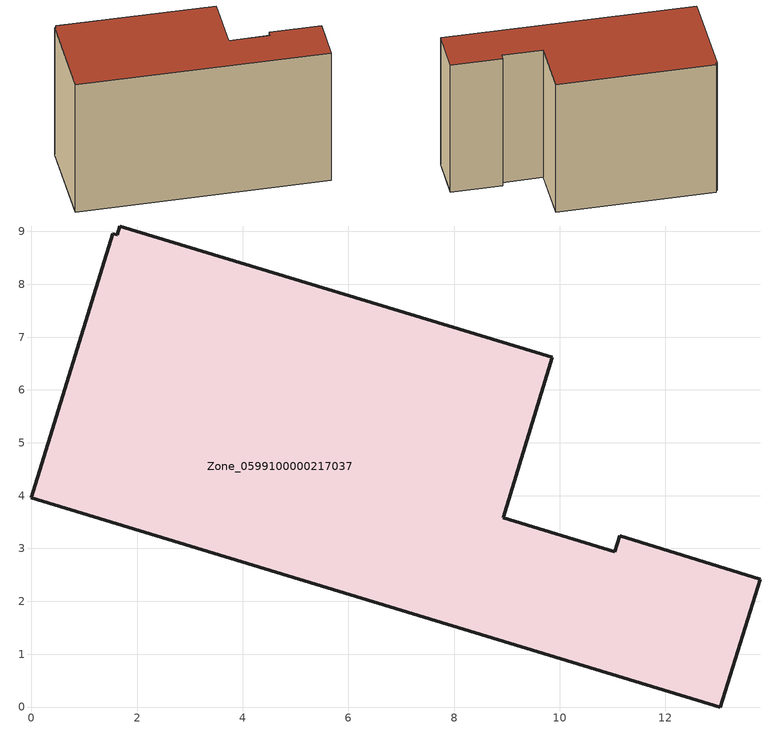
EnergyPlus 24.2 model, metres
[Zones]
Zone_0599100000217037
 floor ground (C_G): 1.63,8.94 1.68,9.1 9.86,6.62 8.93,3.58 11.04,2.94 11.13,3.24 13.79,2.42 13.04,0 0,3.96 1.54,8.96 z0
 wall outside (C_F): 13.04,0 13.79,2.42 11.13,3.24 11.04,2.94 8.93,3.58 9.86,6.62 1.68,9.1 1.63,8.94 1.54,8.96 0,3.96 13.04,0 z0:8.11
 roof outside (C_R): 1.63,8.94 1.54,8.96 0,3.96 13.04,0 13.79,2.42 11.13,3.24 11.04,2.94 8.93,3.58 9.86,6.62 1.68,9.1 z8.11
[BUILDING]
Pand.0599100000217037: North Axis=0; Terrain=City; Loads Convergence Tolerance Value=0.04; Temperature Convergence Tolerance Value=0.4; Solar Distribution=FullExterior; Maximum Number of Warmup Days=25; Minimum Number of Warmup Days=1
[Site:Location]
Rotterdam.The.Hague.AP_ZH_NLD Design_Conditions: Latitude=51.96; Longitude=4.45; Time Zone=1; Elevation=-4.5
[SITE:GROUNDTEMPERATURE:BUILDINGSURFACE]
18, 18, 18, 18, 18, 18, 18, 18, 18, 18, 18, 18
[MATERIAL] Thermal Absorptance=0.9; Solar Absorptance=0.7; Visible Absorptance=0.7
Name | Roughness | Thickness | Conductivity | Density | Specific Heat
G.TI.1975-1991 | MediumSmooth | 0.15 | 0.288461 | 540 | 1210
F.TI.1975-1991 | Rough | 0.3 | 0.230769 | 1920 | 840
R.TI.1975-1991 | MediumRough | 0.2 | 0.153846 | 1500 | 1000
[CONSTRUCTION]
C_G: G.TI.1975-1991
C_F: F.TI.1975-1991
C_R: R.TI.1975-1991
[ZONE]
Zone_0599100000217037: Type=1; Multiplier=1; Ceiling Height=Autocalculate; Volume=Autocalculate; Floor Area=autocalculate; Part of Total Floor Area=Yes
[ZONEINFILTRATION:DESIGNFLOWRATE]
Infil_Zone_0599100000217037: Zone or ZoneList or Space or SpaceList=Zone_0599100000217037; Schedule=AlwaysOn; Design Flow Rate Calculation Method=Flow/Area; Flow Rate per Floor Area=0.003; Constant Term Coefficient=1; Temperature Term Coefficient=0; Velocity Term Coefficient=0; Velocity Squared Term Coefficient=0
[HVACTEMPLATE:ZONE:IDEALLOADSAIRSYSTEM]
Zone_0599100000217037: Maximum Heating Supply Air Temperature=50; Minimum Cooling Supply Air Temperature=13; Maximum Heating Supply Air Humidity Ratio=0.0156; Minimum Cooling Supply Air Humidity Ratio=0.0077; Heating Limit=NoLimit; Cooling Limit=NoLimit; Dehumidification Control Type=ConstantSensibleHeatRatio; Cooling Sensible Heat Ratio=0.7; Dehumidification Setpoint=60; Humidification Control Type=None; Humidification Setpoint=30; Outdoor Air Method=None; Outdoor Air Flow Rate per Person=0.00944; Outdoor Air Flow Rate per Zone Floor Area=0; Outdoor Air Flow Rate per Zone=0; Demand Controlled Ventilation Type=None; Outdoor Air Economizer Type=NoEconomizer; Heat Recovery Type=None; Sensible Heat Recovery Effectiveness=0.7; Latent Heat Recovery Effectiveness=0.65
[ZONECONTROL:THERMOSTAT]
ThermostatControl_Zone_0599100000217037: Zone or ZoneList=Zone_0599100000217037; Control Type Schedule=DualSetpointControlType; Control 1=Thermostat_Zone_0599100000217037; Temperature Difference Between Cutout And Setpoint=0
[THERMOSTATSETPOINT:DUALSETPOINT]
Thermostat_Zone_0599100000217037: Heating Setpoint Temperature Schedule=HeatingSetpoint_Zone_0599100000217037; Cooling Setpoint Temperature Schedule=CoolingSetpoint_Zone_0599100000217037
[SCHEDULE:COMPACT]
HeatingSetpoint_Zone_0599100000217037: Through: 12/31, For: AllDays, Until: 24:00, 21
CoolingSetpoint_Zone_0599100000217037: Through: 12/31, For: AllDays, Until: 24:00, 24
DualSetpointControlType: Through: 12/31, For: AllDays, Until: 24:00, 4
AlwaysOn: Through: 12/31, For: AllDays, Until: 24:00, 1
